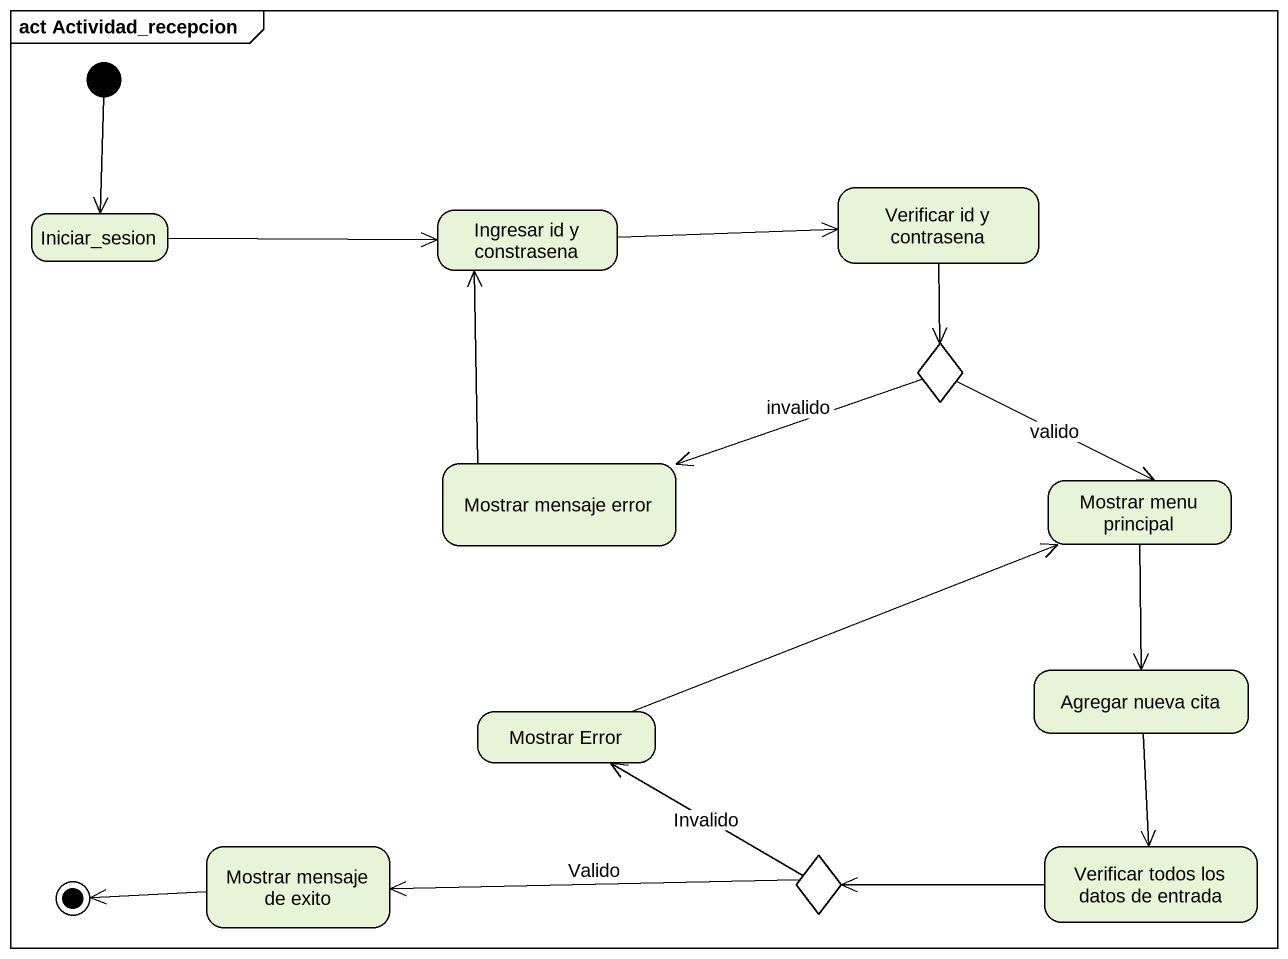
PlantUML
@startuml
mainframe act Actividad_recepcion
hide empty description
state Iniciar_sesion
state "Ingresar id y constrasena" as Ingresar_id_y_constrasena
state "Verificar id y contrasena" as Verificar_id_y_contrasena
state choice1 <<choice>>
state "Mostrar mensaje error" as Mostrar_mensaje_error
state "Mostrar menu principal" as Mostrar_menu_principal
state "Agregar nueva cita" as Agregar_nueva_cita
state "Mostrar Error" as Mostrar_Error
state "Mostrar mensaje de exito" as Mostrar_mensaje_de_exito
state choice2 <<choice>>
state "Verificar todos los datos de entrada" as Verificar_todos_los_datos
[*] --> Iniciar_sesion
Iniciar_sesion -right-> Ingresar_id_y_constrasena
Ingresar_id_y_constrasena -right-> Verificar_id_y_contrasena
Verificar_id_y_contrasena --> choice1
choice1 -left-> Mostrar_mensaje_error : invalido
choice1 --> Mostrar_menu_principal : valido
Mostrar_mensaje_error -up-> Ingresar_id_y_constrasena
Mostrar_menu_principal --> Agregar_nueva_cita
Agregar_nueva_cita --> Verificar_todos_los_datos
Mostrar_Error -right-> Mostrar_menu_principal
choice2 -left-> Mostrar_Error : Invalido
choice2 -left-> Mostrar_mensaje_de_exito : Valido
Verificar_todos_los_datos -left-> choice2
Mostrar_mensaje_de_exito -left-> [*]
@enduml
